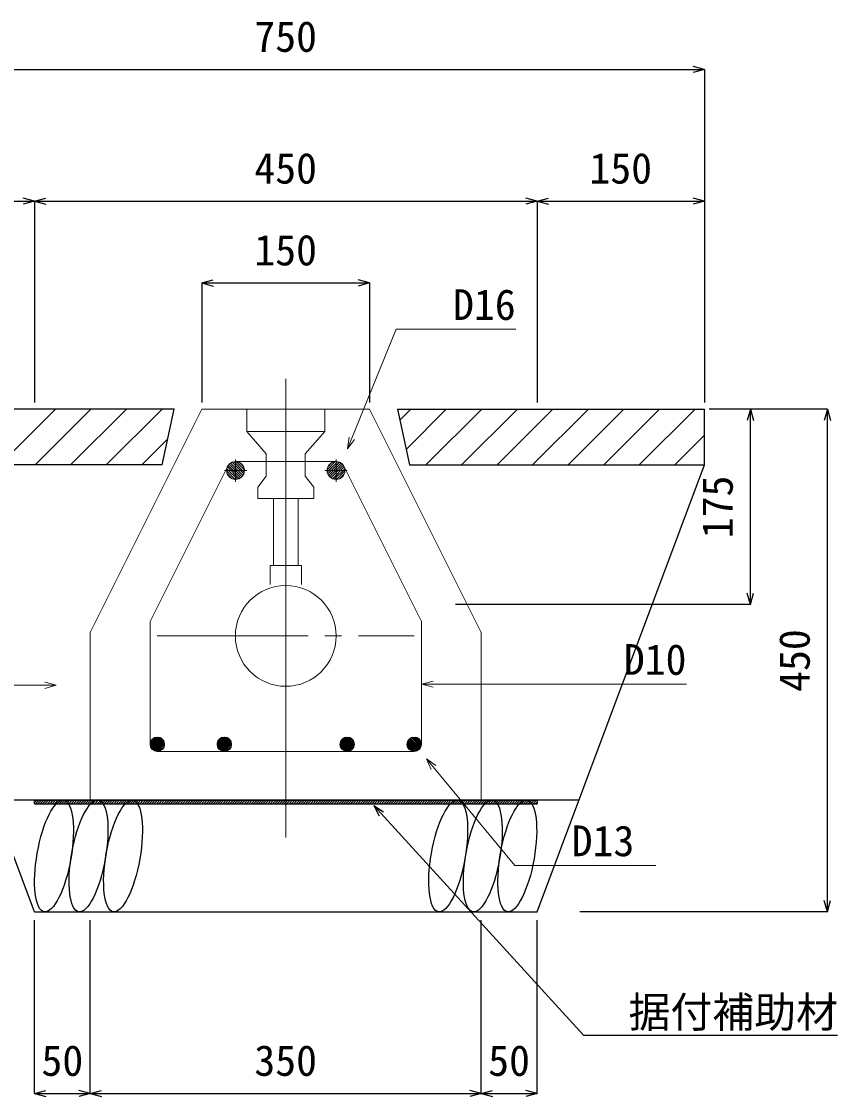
# Model space of a CAD drawing. Units: millimetres, scale not verified. Extents: x -9755 to 16726, y -7413 to 4835.
# Drawn here: x -9160 to -8429, y -125 to 837 of the extents above; entities that cross this region are included whole.
import ezdxf
from ezdxf.enums import TextEntityAlignment as Align

# ---------------------------------------------------------------- set-up
doc = ezdxf.new("R2010")
doc.units = ezdxf.units.MM
doc.header["$LTSCALE"] = 15
doc.linetypes.add('CHAIN1', pattern=[8, 5, -1, 1, -1])
doc.linetypes.add('CHAIN2', pattern=[12, 9, -1, 1, -1])
doc.layers.add('0-1_ブロック', color=2, linetype='Continuous', lineweight=18)
doc.layers.add('0-A', color=7, linetype='Continuous', lineweight=18)
for name, color, linetype in [('0-3_鉄筋', 7, 'Continuous'), ('0-5_ｼﾞｮｲﾝﾄ詳細図', 7, 'Continuous'), ('0-6_寸法', 4, 'Continuous'), ('0-B', 4, 'Continuous')]:
    doc.layers.add(name, color=color, linetype=linetype)
doc.styles.add('ＭＳ ゴシック', font='')
doc.styles.get('ＭＳ ゴシック').set_extended_font_data('MS Gothic')

msp = doc.modelspace()

# ---------------------------------------------------------------- linework, layer by layer
at = {"layer": '0-1_ブロック', "color": 7, "linetype": 'CHAIN2'}
for p, q in [((-8923.4, 109.91), (-8923.4, 517.02)), ((-8923.4, 511.32), (-8923.4, 106.33)), ((-9038.4, 286.91), (-8808.4, 286.91))]:
    msp.add_line(p, q, dxfattribs=at)
at = {"layer": '0-1_ブロック', "color": 3}
for p, q in [((-8998.4, 489.91), (-9098.4, 289.91)), ((-8848.4, 489.91), (-8998.4, 489.91)), ((-8848.4, 489.91), (-8748.4, 289.91)), ((-9098.4, 139.91), (-9098.4, 289.91)), ((-8748.4, 139.91), (-8748.4, 289.91)), ((-8748.4, 139.91), (-9098.4, 139.91))]:
    msp.add_line(p, q, dxfattribs=at)
at = {"layer": '0-1_ブロック', "color": 7}
for p, q in [((-8958.4, 469.91), (-8958.4, 489.91)), ((-8888.4, 469.91), (-8888.4, 489.91)), ((-8958.4, 469.91), (-8940.9, 449.91)), ((-8888.4, 469.91), (-8958.4, 469.91)), ((-8888.4, 469.91), (-8905.9, 449.91)), ((-8940.9, 429.91), (-8940.9, 449.91)), ((-8905.9, 429.91), (-8905.9, 449.91)), ((-8940.9, 429.91), (-8948.4, 419.91)), ((-8905.9, 429.91), (-8898.4, 419.91)), ((-8898.4, 409.91), (-8898.4, 419.91)), ((-8934.4, 349.87), (-8934.4, 409.91)), ((-8912.4, 349.87), (-8912.4, 409.91)), ((-8937.4, 349.87), (-8937.4, 332.78)), ((-8937.4, 349.87), (-8923.4, 349.87)), ((-8909.4, 349.87), (-8923.4, 349.87)), ((-8909.4, 349.87), (-8909.4, 332.78))]:
    msp.add_line(p, q, dxfattribs=at)
at = {"layer": '0-1_ブロック'}
for p, q in [((-8960.51, 433.57), (-8969.74, 442.79)), ((-8968.4, 442.91), (-8878.4, 442.91)), ((-8960.43, 435.6), (-8967.7, 442.88)), ((-8886.37, 435.6), (-8879.1, 442.88)), ((-8886.29, 433.57), (-8877.06, 442.79)), ((-8975.68, 438.23), (-9044.9, 299.78)), ((-8968.71, 426.91), (-8976.4, 434.6)), ((-8966.75, 427.08), (-8976.23, 436.55)), ((-8965.15, 427.6), (-8975.71, 438.16)), ((-8963.8, 428.36), (-8974.94, 439.51)), ((-8962.65, 429.34), (-8973.97, 440.65)), ((-8961.71, 430.52), (-8972.79, 441.6)), ((-8960.98, 431.91), (-8971.4, 442.33)), ((-8961.3, 438.6), (-8964.71, 442)), ((-8885.82, 431.91), (-8875.41, 442.33)), ((-8885.5, 438.6), (-8882.09, 442)), ((-8885.09, 430.52), (-8874.01, 441.6)), ((-8884.15, 429.34), (-8872.84, 440.65)), ((-8883.01, 428.36), (-8871.86, 439.51)), ((-8881.65, 427.6), (-8871.09, 438.16)), ((-8880.05, 427.08), (-8870.57, 436.55)), ((-8878.09, 426.91), (-8870.41, 434.6)), ((-8871.12, 438.23), (-8801.9, 299.78)), ((-8971.42, 427.5), (-8975.81, 431.89)), ((-8875.39, 427.5), (-8870.99, 431.89)), ((-9044.9, 189.91), (-9044.9, 299.78)), ((-8801.9, 189.91), (-8801.9, 299.78)), ((-9044.9, 189.66), (-9038.15, 196.4)), ((-9044.77, 191.19), (-9039.69, 196.28)), ((-9044.73, 188.41), (-9036.91, 196.23)), ((-9044.38, 187.35), (-9035.84, 195.88)), ((-9043.89, 186.42), (-9034.92, 195.39)), ((-9043.68, 193.7), (-9042.2, 195.18)), ((-9043.28, 185.61), (-9034.11, 194.79)), ((-9042.57, 184.92), (-9033.41, 194.07)), ((-9041.74, 184.33), (-9032.82, 193.24)), ((-8984.9, 189.66), (-8978.15, 196.4)), ((-8984.77, 191.19), (-8979.69, 196.28)), ((-8984.73, 188.41), (-8976.91, 196.23)), ((-8984.38, 187.35), (-8975.84, 195.88)), ((-8983.89, 186.42), (-8974.92, 195.39)), ((-8983.68, 193.7), (-8982.2, 195.18)), ((-8983.28, 185.61), (-8974.11, 194.79)), ((-8982.57, 184.92), (-8973.41, 194.07)), ((-8981.74, 184.33), (-8972.82, 193.24)), ((-8865.06, 184.33), (-8873.98, 193.24)), ((-8864.24, 184.92), (-8873.39, 194.07)), ((-8863.52, 185.61), (-8872.7, 194.79)), ((-8862.92, 186.42), (-8871.89, 195.39)), ((-8862.43, 187.35), (-8870.96, 195.88)), ((-8862.08, 188.41), (-8869.9, 196.23)), ((-8861.91, 189.66), (-8868.65, 196.4)), ((-8862.03, 191.19), (-8867.12, 196.28)), ((-8863.12, 193.7), (-8864.61, 195.18)), ((-8805.06, 184.33), (-8813.98, 193.24)), ((-8804.24, 184.92), (-8813.39, 194.07)), ((-8803.52, 185.61), (-8812.7, 194.79)), ((-8802.92, 186.42), (-8811.89, 195.39)), ((-8802.43, 187.35), (-8810.96, 195.88)), ((-8802.08, 188.41), (-8809.9, 196.23)), ((-8801.91, 189.66), (-8808.65, 196.4)), ((-8802.03, 191.19), (-8807.12, 196.28)), ((-8803.12, 193.7), (-8804.61, 195.18)), ((-9040.79, 183.86), (-9032.36, 192.3)), ((-9039.7, 183.54), (-9032.03, 191.21)), ((-9038.42, 183.41), (-9031.9, 189.92)), ((-9038.4, 183.41), (-8808.4, 183.41)), ((-9036.8, 183.61), (-9032.1, 188.31)), ((-8980.79, 183.86), (-8972.36, 192.3)), ((-8979.7, 183.54), (-8972.03, 191.21)), ((-8978.42, 183.41), (-8971.9, 189.92)), ((-8976.8, 183.61), (-8972.1, 188.31)), ((-8868.39, 183.41), (-8874.9, 189.92)), ((-8867.1, 183.54), (-8874.77, 191.21)), ((-8870, 183.61), (-8874.7, 188.31)), ((-8866.01, 183.86), (-8874.45, 192.3)), ((-8808.39, 183.41), (-8814.9, 189.92)), ((-8807.1, 183.54), (-8814.77, 191.21)), ((-8810, 183.61), (-8814.7, 188.31)), ((-8806.01, 183.86), (-8814.45, 192.3))]:
    msp.add_line(p, q, dxfattribs=at)
at = {"layer": '0-1_ブロック', "color": 4, "linetype": 'CHAIN1'}
for p, q in [((-8968.4, 424.91), (-8968.4, 444.91)), ((-8878.4, 424.91), (-8878.4, 444.91)), ((-8978.4, 434.91), (-8958.4, 434.91)), ((-8868.4, 434.91), (-8888.4, 434.91))]:
    msp.add_line(p, q, dxfattribs=at)
at = {"layer": '0-1_ブロック', "color": 7}
msp.add_lwpolyline([(-8898.4, 409.91), (-8948.4, 409.91), (-8948.4, 419.91)], dxfattribs=at)
at = {"layer": '0-1_ブロック'}
for centre, radius in [((-8968.4, 434.91), 8), ((-8878.4, 434.91), 8), ((-9038.4, 189.91), 6.5), ((-8978.4, 189.91), 6.5), ((-8868.4, 189.91), 6.5), ((-8808.4, 189.91), 6.5)]:
    msp.add_circle(centre, radius, dxfattribs=at)
at = {"layer": '0-1_ブロック', "color": 3}
msp.add_circle((-8923.4, 286.91), 45.1, dxfattribs=at)
at = {"layer": '0-3_鉄筋'}
for p, q in [((-9023.4, 489.91), (-9298.4, 489.91)), ((-9179.67, 439.91), (-9129.67, 489.91)), ((-9147.85, 439.91), (-9097.85, 489.91)), ((-9116.03, 439.91), (-9066.03, 489.91)), ((-9084.21, 439.91), (-9034.21, 489.91)), ((-9034.12, 439.91), (-9023.4, 489.91)), ((-8823.4, 489.91), (-8548.4, 489.91)), ((-8823.4, 489.91), (-8812.69, 439.91)), ((-8821.3, 480.09), (-8811.48, 489.91)), ((-8815.68, 453.88), (-8779.66, 489.91)), ((-8797.84, 439.91), (-8747.84, 489.91)), ((-8766.02, 439.91), (-8716.02, 489.91)), ((-8734.2, 439.91), (-8684.2, 489.91)), ((-8702.38, 439.91), (-8652.38, 489.91)), ((-8670.56, 439.91), (-8620.56, 489.91)), ((-8638.74, 439.91), (-8588.74, 489.91)), ((-8606.92, 439.91), (-8556.92, 489.91)), ((-8548.4, 439.91), (-8548.4, 489.91)), ((-9052.39, 439.91), (-9029.13, 463.17)), ((-8575.1, 439.91), (-8548.4, 466.6)), ((-9034.12, 439.91), (-9298.4, 439.91)), ((-8812.69, 439.91), (-8548.4, 439.91))]:
    msp.add_line(p, q, dxfattribs=at)
at = {"layer": '0-5_ｼﾞｮｲﾝﾄ詳細図'}
for p, q in [((-9148.4, 39.91), (-9298.4, 439.91)), ((-8698.4, 39.91), (-8548.4, 439.91)), ((-8660.9, 139.91), (-9185.9, 139.91)), ((-9148.4, 39.91), (-8698.4, 39.91))]:
    msp.add_line(p, q, dxfattribs=at)
for centre in [(-9130.89, 89.92), (-9099.98, 89.92), (-9069.07, 89.92), (-8777.92, 89.92), (-8747.02, 89.92), (-8716.11, 89.92)]:
    msp.add_ellipse(centre, major_axis=(8.81, 49.96), ratio=0.3, dxfattribs=at)
at = {"layer": '0-6_寸法'}
for p, q in [((-9298.4, 793.95), (-8548.4, 793.95)), ((-8548.4, 793.95), (-8558.54, 796.67)), ((-8548.4, 793.95), (-8558.54, 791.23)), ((-8548.4, 793.95), (-8548.4, 676.01)), ((-9298.4, 676.01), (-9148.4, 676.01)), ((-9148.4, 676.01), (-9158.54, 678.72)), ((-9148.4, 676.01), (-9158.54, 673.29)), ((-9148.4, 676.01), (-9138.26, 678.72)), ((-9148.4, 676.01), (-9148.4, 495.7)), ((-9148.4, 676.01), (-8698.4, 676.01)), ((-9148.4, 676.01), (-9138.26, 673.29)), ((-8698.4, 676.01), (-8708.54, 678.72)), ((-8698.4, 676.01), (-8708.54, 673.29)), ((-8698.4, 676.01), (-8688.26, 678.72)), ((-8698.4, 676.01), (-8698.4, 495.7)), ((-8698.4, 676.01), (-8548.4, 676.01)), ((-8698.4, 676.01), (-8688.26, 673.29)), ((-8548.4, 676.01), (-8558.54, 678.72)), ((-8548.4, 676.01), (-8558.54, 673.29)), ((-8548.4, 676.01), (-8548.4, 495.7)), ((-8998.4, 602.8), (-8988.26, 605.52)), ((-8998.4, 602.8), (-8848.4, 602.8)), ((-8998.4, 602.8), (-8988.26, 600.08)), ((-8998.4, 602.8), (-8998.4, 495.7)), ((-8848.4, 602.8), (-8858.54, 605.52)), ((-8848.4, 602.8), (-8858.54, 600.08)), ((-8848.4, 602.8), (-8848.4, 495.7)), ((-8507.44, 489.91), (-8544.28, 489.91)), ((-8438.49, 489.91), (-8541.37, 489.91)), ((-8507.44, 489.91), (-8510.15, 479.76)), ((-8507.44, 314.91), (-8507.44, 489.91)), ((-8507.44, 489.91), (-8504.72, 479.76)), ((-8438.49, 489.91), (-8441.21, 479.76)), ((-8438.49, 39.91), (-8438.49, 489.91)), ((-8438.49, 489.91), (-8435.78, 479.76)), ((-8507.44, 314.91), (-8510.15, 325.05)), ((-8507.44, 314.91), (-8504.72, 325.05)), ((-8507.44, 314.91), (-8771.5, 314.91)), ((-8438.49, 39.91), (-8441.21, 50.05)), ((-8438.49, 39.91), (-8435.78, 50.05)), ((-8438.49, 39.91), (-8660.12, 39.91)), ((-9148.4, -122.64), (-9148.4, 32.51)), ((-9098.4, -122.64), (-9098.4, 32.51)), ((-8748.4, -122.64), (-8748.4, 32.51)), ((-8698.4, -122.64), (-8698.4, 32.51)), ((-9148.4, -122.64), (-9138.26, -119.92)), ((-9148.4, -122.64), (-9098.4, -122.64)), ((-9148.4, -122.64), (-9138.26, -125.36)), ((-9098.4, -122.64), (-9108.54, -119.92)), ((-9098.4, -122.64), (-9108.54, -125.36)), ((-9098.4, -122.64), (-9088.26, -119.92)), ((-9098.4, -122.64), (-8748.4, -122.64)), ((-9098.4, -122.64), (-9088.26, -125.36)), ((-8748.4, -122.64), (-8758.54, -119.92)), ((-8748.4, -122.64), (-8758.54, -125.36)), ((-8748.4, -122.64), (-8738.26, -119.92)), ((-8748.4, -122.64), (-8698.4, -122.64)), ((-8748.4, -122.64), (-8738.26, -125.36)), ((-8698.4, -122.64), (-8708.54, -119.92)), ((-8698.4, -122.64), (-8708.54, -125.36))]:
    msp.add_line(p, q, dxfattribs=at)
at = {"layer": '0-A'}
for p, q in [((-8868.07, 454.32), (-8866.77, 464.74)), ((-8868.07, 454.32), (-8861.73, 462.7)), ((-9129.04, 242.68), (-9139.18, 245.4)), ((-8801.47, 243.82), (-8791.33, 246.54)), ((-8801.47, 243.82), (-8564.47, 243.82)), ((-8801.47, 243.82), (-8791.33, 241.1)), ((-8797.48, 176.89), (-8793.1, 167.35)), ((-8718.31, 81.45), (-8592.19, 81.45))]:
    msp.add_line(p, q, dxfattribs=at)
for points in [[(-8868.07, 454.32), (-8824.54, 561.47), (-8717.39, 561.47)], [(-9328.91, 242.68), (-9129.04, 242.68), (-9139.18, 239.96)], [(-8718.31, 81.45), (-8797.48, 176.89), (-8788.92, 170.82)]]:
    msp.add_lwpolyline(points, dxfattribs=at)
at = {"layer": '0-B', "color": 134}
for p, q in [((-9148.4, 136.71), (-9148.4, 139.91)), ((-9148.4, 139.91), (-8698.4, 139.91)), ((-9148.4, 137.89), (-9146.39, 139.91)), ((-9148.4, 136.71), (-8698.4, 136.71)), ((-9147.47, 136.71), (-9144.27, 139.91)), ((-9145.34, 136.71), (-9142.14, 139.91)), ((-9143.22, 136.71), (-9140.02, 139.91)), ((-9141.1, 136.71), (-9137.9, 139.91)), ((-9138.98, 136.71), (-9135.78, 139.91)), ((-9136.86, 136.71), (-9133.66, 139.91)), ((-9134.74, 136.71), (-9131.54, 139.91)), ((-9132.62, 136.71), (-9129.42, 139.91)), ((-9130.5, 136.71), (-9127.3, 139.91)), ((-9128.37, 136.71), (-9125.17, 139.91)), ((-9126.25, 136.71), (-9123.05, 139.91)), ((-9124.13, 136.71), (-9120.93, 139.91)), ((-9122.01, 136.71), (-9118.81, 139.91)), ((-9119.89, 136.71), (-9116.69, 139.91)), ((-9117.77, 136.71), (-9114.57, 139.91)), ((-9115.65, 136.71), (-9112.45, 139.91)), ((-9113.52, 136.71), (-9110.32, 139.91)), ((-9111.4, 136.71), (-9108.2, 139.91)), ((-9109.28, 136.71), (-9106.08, 139.91)), ((-9107.16, 136.71), (-9103.96, 139.91)), ((-9105.04, 136.71), (-9101.84, 139.91)), ((-9102.92, 136.71), (-9099.72, 139.91)), ((-9100.8, 136.71), (-9097.6, 139.91)), ((-9098.68, 136.71), (-9095.48, 139.91)), ((-9096.55, 136.71), (-9093.35, 139.91)), ((-9094.43, 136.71), (-9091.23, 139.91)), ((-9092.31, 136.71), (-9089.11, 139.91)), ((-9090.19, 136.71), (-9086.99, 139.91)), ((-9088.07, 136.71), (-9084.87, 139.91)), ((-9085.95, 136.71), (-9082.75, 139.91)), ((-9083.83, 136.71), (-9080.63, 139.91)), ((-9081.7, 136.71), (-9078.5, 139.91)), ((-9079.58, 136.71), (-9076.38, 139.91)), ((-9077.46, 136.71), (-9074.26, 139.91)), ((-9075.34, 136.71), (-9072.14, 139.91)), ((-9073.22, 136.71), (-9070.02, 139.91)), ((-9071.1, 136.71), (-9067.9, 139.91)), ((-9068.98, 136.71), (-9065.78, 139.91)), ((-9066.86, 136.71), (-9063.66, 139.91)), ((-9064.73, 136.71), (-9061.53, 139.91)), ((-9062.61, 136.71), (-9059.41, 139.91)), ((-9060.49, 136.71), (-9057.29, 139.91)), ((-9058.37, 136.71), (-9055.17, 139.91)), ((-9056.25, 136.71), (-9053.05, 139.91)), ((-9054.13, 136.71), (-9050.93, 139.91)), ((-9052.01, 136.71), (-9048.81, 139.91)), ((-9049.89, 136.71), (-9046.69, 139.91)), ((-9047.76, 136.71), (-9044.56, 139.91)), ((-9045.64, 136.71), (-9042.44, 139.91)), ((-9043.52, 136.71), (-9040.32, 139.91)), ((-9041.4, 136.71), (-9038.2, 139.91)), ((-9039.28, 136.71), (-9036.08, 139.91)), ((-9037.16, 136.71), (-9033.96, 139.91)), ((-9035.04, 136.71), (-9031.84, 139.91)), ((-9032.91, 136.71), (-9029.71, 139.91)), ((-9030.79, 136.71), (-9027.59, 139.91)), ((-9028.67, 136.71), (-9025.47, 139.91)), ((-9026.55, 136.71), (-9023.35, 139.91)), ((-9024.43, 136.71), (-9021.23, 139.91)), ((-9022.31, 136.71), (-9019.11, 139.91)), ((-9020.19, 136.71), (-9016.99, 139.91)), ((-9018.07, 136.71), (-9014.87, 139.91)), ((-9015.94, 136.71), (-9012.74, 139.91)), ((-9013.82, 136.71), (-9010.62, 139.91)), ((-9011.7, 136.71), (-9008.5, 139.91)), ((-9009.58, 136.71), (-9006.38, 139.91)), ((-9007.46, 136.71), (-9004.26, 139.91)), ((-9005.34, 136.71), (-9002.14, 139.91)), ((-9003.22, 136.71), (-9000.02, 139.91)), ((-9001.09, 136.71), (-8997.89, 139.91)), ((-8998.97, 136.71), (-8995.77, 139.91)), ((-8996.85, 136.71), (-8993.65, 139.91)), ((-8994.73, 136.71), (-8991.53, 139.91)), ((-8992.61, 136.71), (-8989.41, 139.91)), ((-8990.49, 136.71), (-8987.29, 139.91)), ((-8988.37, 136.71), (-8985.17, 139.91)), ((-8986.25, 136.71), (-8983.05, 139.91)), ((-8984.12, 136.71), (-8980.92, 139.91)), ((-8982, 136.71), (-8978.8, 139.91)), ((-8979.88, 136.71), (-8976.68, 139.91)), ((-8977.76, 136.71), (-8974.56, 139.91)), ((-8975.64, 136.71), (-8972.44, 139.91)), ((-8973.52, 136.71), (-8970.32, 139.91)), ((-8971.4, 136.71), (-8968.2, 139.91)), ((-8969.27, 136.71), (-8966.07, 139.91)), ((-8967.15, 136.71), (-8963.95, 139.91)), ((-8965.03, 136.71), (-8961.83, 139.91)), ((-8962.91, 136.71), (-8959.71, 139.91)), ((-8960.79, 136.71), (-8957.59, 139.91)), ((-8958.67, 136.71), (-8955.47, 139.91)), ((-8956.55, 136.71), (-8953.35, 139.91)), ((-8954.43, 136.71), (-8951.23, 139.91)), ((-8952.3, 136.71), (-8949.1, 139.91)), ((-8950.18, 136.71), (-8946.98, 139.91)), ((-8948.06, 136.71), (-8944.86, 139.91)), ((-8945.94, 136.71), (-8942.74, 139.91)), ((-8943.82, 136.71), (-8940.62, 139.91)), ((-8941.7, 136.71), (-8938.5, 139.91)), ((-8939.58, 136.71), (-8936.38, 139.91)), ((-8937.46, 136.71), (-8934.26, 139.91)), ((-8935.33, 136.71), (-8932.13, 139.91)), ((-8933.21, 136.71), (-8930.01, 139.91)), ((-8931.09, 136.71), (-8927.89, 139.91)), ((-8928.97, 136.71), (-8925.77, 139.91)), ((-8926.85, 136.71), (-8923.65, 139.91)), ((-8924.73, 136.71), (-8921.53, 139.91)), ((-8922.61, 136.71), (-8919.41, 139.91)), ((-8920.48, 136.71), (-8917.28, 139.91)), ((-8918.36, 136.71), (-8915.16, 139.91)), ((-8916.24, 136.71), (-8913.04, 139.91)), ((-8914.12, 136.71), (-8910.92, 139.91)), ((-8912, 136.71), (-8908.8, 139.91)), ((-8909.88, 136.71), (-8906.68, 139.91)), ((-8907.76, 136.71), (-8904.56, 139.91)), ((-8905.64, 136.71), (-8902.44, 139.91)), ((-8903.51, 136.71), (-8900.31, 139.91)), ((-8901.39, 136.71), (-8898.19, 139.91)), ((-8899.27, 136.71), (-8896.07, 139.91)), ((-8897.15, 136.71), (-8893.95, 139.91)), ((-8895.03, 136.71), (-8891.83, 139.91)), ((-8892.91, 136.71), (-8889.71, 139.91)), ((-8890.79, 136.71), (-8887.59, 139.91)), ((-8888.66, 136.71), (-8885.46, 139.91)), ((-8886.54, 136.71), (-8883.34, 139.91)), ((-8884.42, 136.71), (-8881.22, 139.91)), ((-8882.3, 136.71), (-8879.1, 139.91)), ((-8880.18, 136.71), (-8876.98, 139.91)), ((-8878.06, 136.71), (-8874.86, 139.91)), ((-8875.94, 136.71), (-8872.74, 139.91)), ((-8873.82, 136.71), (-8870.62, 139.91)), ((-8871.69, 136.71), (-8868.49, 139.91)), ((-8869.57, 136.71), (-8866.37, 139.91)), ((-8867.45, 136.71), (-8864.25, 139.91)), ((-8865.33, 136.71), (-8862.13, 139.91)), ((-8863.21, 136.71), (-8860.01, 139.91)), ((-8861.09, 136.71), (-8857.89, 139.91)), ((-8858.97, 136.71), (-8855.77, 139.91)), ((-8856.84, 136.71), (-8853.64, 139.91)), ((-8854.72, 136.71), (-8851.52, 139.91)), ((-8852.6, 136.71), (-8849.4, 139.91)), ((-8850.48, 136.71), (-8847.28, 139.91)), ((-8848.36, 136.71), (-8845.16, 139.91)), ((-8846.24, 136.71), (-8843.04, 139.91)), ((-8844.12, 136.71), (-8840.92, 139.91)), ((-8842, 136.71), (-8838.8, 139.91)), ((-8839.87, 136.71), (-8836.67, 139.91)), ((-8837.75, 136.71), (-8834.55, 139.91)), ((-8835.63, 136.71), (-8832.43, 139.91)), ((-8833.51, 136.71), (-8830.31, 139.91)), ((-8831.39, 136.71), (-8828.19, 139.91)), ((-8829.27, 136.71), (-8826.07, 139.91)), ((-8827.15, 136.71), (-8823.95, 139.91)), ((-8825.03, 136.71), (-8821.83, 139.91)), ((-8822.9, 136.71), (-8819.7, 139.91)), ((-8820.78, 136.71), (-8817.58, 139.91)), ((-8818.66, 136.71), (-8815.46, 139.91)), ((-8816.54, 136.71), (-8813.34, 139.91)), ((-8814.42, 136.71), (-8811.22, 139.91)), ((-8812.3, 136.71), (-8809.1, 139.91)), ((-8810.18, 136.71), (-8806.98, 139.91)), ((-8808.05, 136.71), (-8804.85, 139.91)), ((-8805.93, 136.71), (-8802.73, 139.91)), ((-8803.81, 136.71), (-8800.61, 139.91)), ((-8801.69, 136.71), (-8798.49, 139.91)), ((-8799.57, 136.71), (-8796.37, 139.91)), ((-8797.45, 136.71), (-8794.25, 139.91)), ((-8795.33, 136.71), (-8792.13, 139.91)), ((-8793.21, 136.71), (-8790.01, 139.91)), ((-8791.08, 136.71), (-8787.88, 139.91)), ((-8788.96, 136.71), (-8785.76, 139.91)), ((-8786.84, 136.71), (-8783.64, 139.91)), ((-8784.72, 136.71), (-8781.52, 139.91)), ((-8782.6, 136.71), (-8779.4, 139.91)), ((-8780.48, 136.71), (-8777.28, 139.91)), ((-8778.36, 136.71), (-8775.16, 139.91)), ((-8776.23, 136.71), (-8773.03, 139.91)), ((-8774.11, 136.71), (-8770.91, 139.91)), ((-8771.99, 136.71), (-8768.79, 139.91)), ((-8769.87, 136.71), (-8766.67, 139.91)), ((-8767.75, 136.71), (-8764.55, 139.91)), ((-8765.63, 136.71), (-8762.43, 139.91)), ((-8763.51, 136.71), (-8760.31, 139.91)), ((-8761.39, 136.71), (-8758.19, 139.91)), ((-8759.26, 136.71), (-8756.06, 139.91)), ((-8757.14, 136.71), (-8753.94, 139.91)), ((-8755.02, 136.71), (-8751.82, 139.91)), ((-8752.9, 136.71), (-8749.7, 139.91)), ((-8750.78, 136.71), (-8747.58, 139.91)), ((-8748.66, 136.71), (-8745.46, 139.91)), ((-8746.54, 136.71), (-8743.34, 139.91)), ((-8744.41, 136.71), (-8741.21, 139.91)), ((-8742.29, 136.71), (-8739.09, 139.91)), ((-8740.17, 136.71), (-8736.97, 139.91)), ((-8738.05, 136.71), (-8734.85, 139.91)), ((-8735.93, 136.71), (-8732.73, 139.91)), ((-8733.81, 136.71), (-8730.61, 139.91)), ((-8731.69, 136.71), (-8728.49, 139.91)), ((-8729.57, 136.71), (-8726.37, 139.91)), ((-8727.44, 136.71), (-8724.24, 139.91)), ((-8725.32, 136.71), (-8722.12, 139.91)), ((-8723.2, 136.71), (-8720, 139.91)), ((-8721.08, 136.71), (-8717.88, 139.91)), ((-8718.96, 136.71), (-8715.76, 139.91)), ((-8716.84, 136.71), (-8713.64, 139.91)), ((-8714.72, 136.71), (-8711.52, 139.91)), ((-8712.6, 136.71), (-8709.4, 139.91)), ((-8710.47, 136.71), (-8707.27, 139.91)), ((-8708.35, 136.71), (-8705.15, 139.91)), ((-8706.23, 136.71), (-8703.03, 139.91)), ((-8704.11, 136.71), (-8700.91, 139.91)), ((-8701.99, 136.71), (-8698.79, 139.91)), ((-8699.87, 136.71), (-8698.4, 138.17)), ((-8698.4, 139.91), (-8698.4, 136.71))]:
    msp.add_line(p, q, dxfattribs=at)
at = {"layer": '0-B'}
for p, q in [((-8844.61, 135.09), (-8656.92, -70.54)), ((-8844.61, 135.09), (-8835.76, 129.43)), ((-8844.61, 135.09), (-8839.78, 125.77)), ((-8656.92, -70.54), (-8429.39, -70.54))]:
    msp.add_line(p, q, dxfattribs=at)

# ---------------------------------------------------------------- texts
at = {"layer": '0-6_寸法', "style": 'ＭＳ ゴシック'}
for s, p in [('750', (-8951.53, 801.45)), ('450', (-8951.53, 683.51)), ('150', (-8651.53, 683.51)), ('150', (-8951.53, 610.3)), ('50', (-9142.15, -115.14)), ('350', (-8951.53, -115.14)), ('50', (-8742.15, -115.14))]:
    msp.add_text(s, height=27.49, dxfattribs=at).set_placement(p, align=Align.BOTTOM_LEFT)
for s, p in [('175', (-8514.94, 374.28)), ('450', (-8445.99, 236.78))]:
    msp.add_text(s, height=27.49, rotation=90, dxfattribs=at).set_placement(p, align=Align.BOTTOM_LEFT)
at = {"layer": '0-A', "color": 4, "style": 'ＭＳ ゴシック'}
for s, p in [('D16', (-8773.64, 561.47)), ('D10', (-8620.72, 243.82)), ('D13', (-8667.42, 81.48))]:
    msp.add_text(s, height=27.49, dxfattribs=at).set_placement(p, align=Align.BOTTOM_LEFT)
at = {"layer": '0-B', "style": 'ＭＳ ゴシック'}
msp.add_text('据付補助材', height=27.49, dxfattribs=at).set_placement((-8616.47, -71.8), align=Align.BOTTOM_LEFT)

doc.saveas('drawing.dxf')
